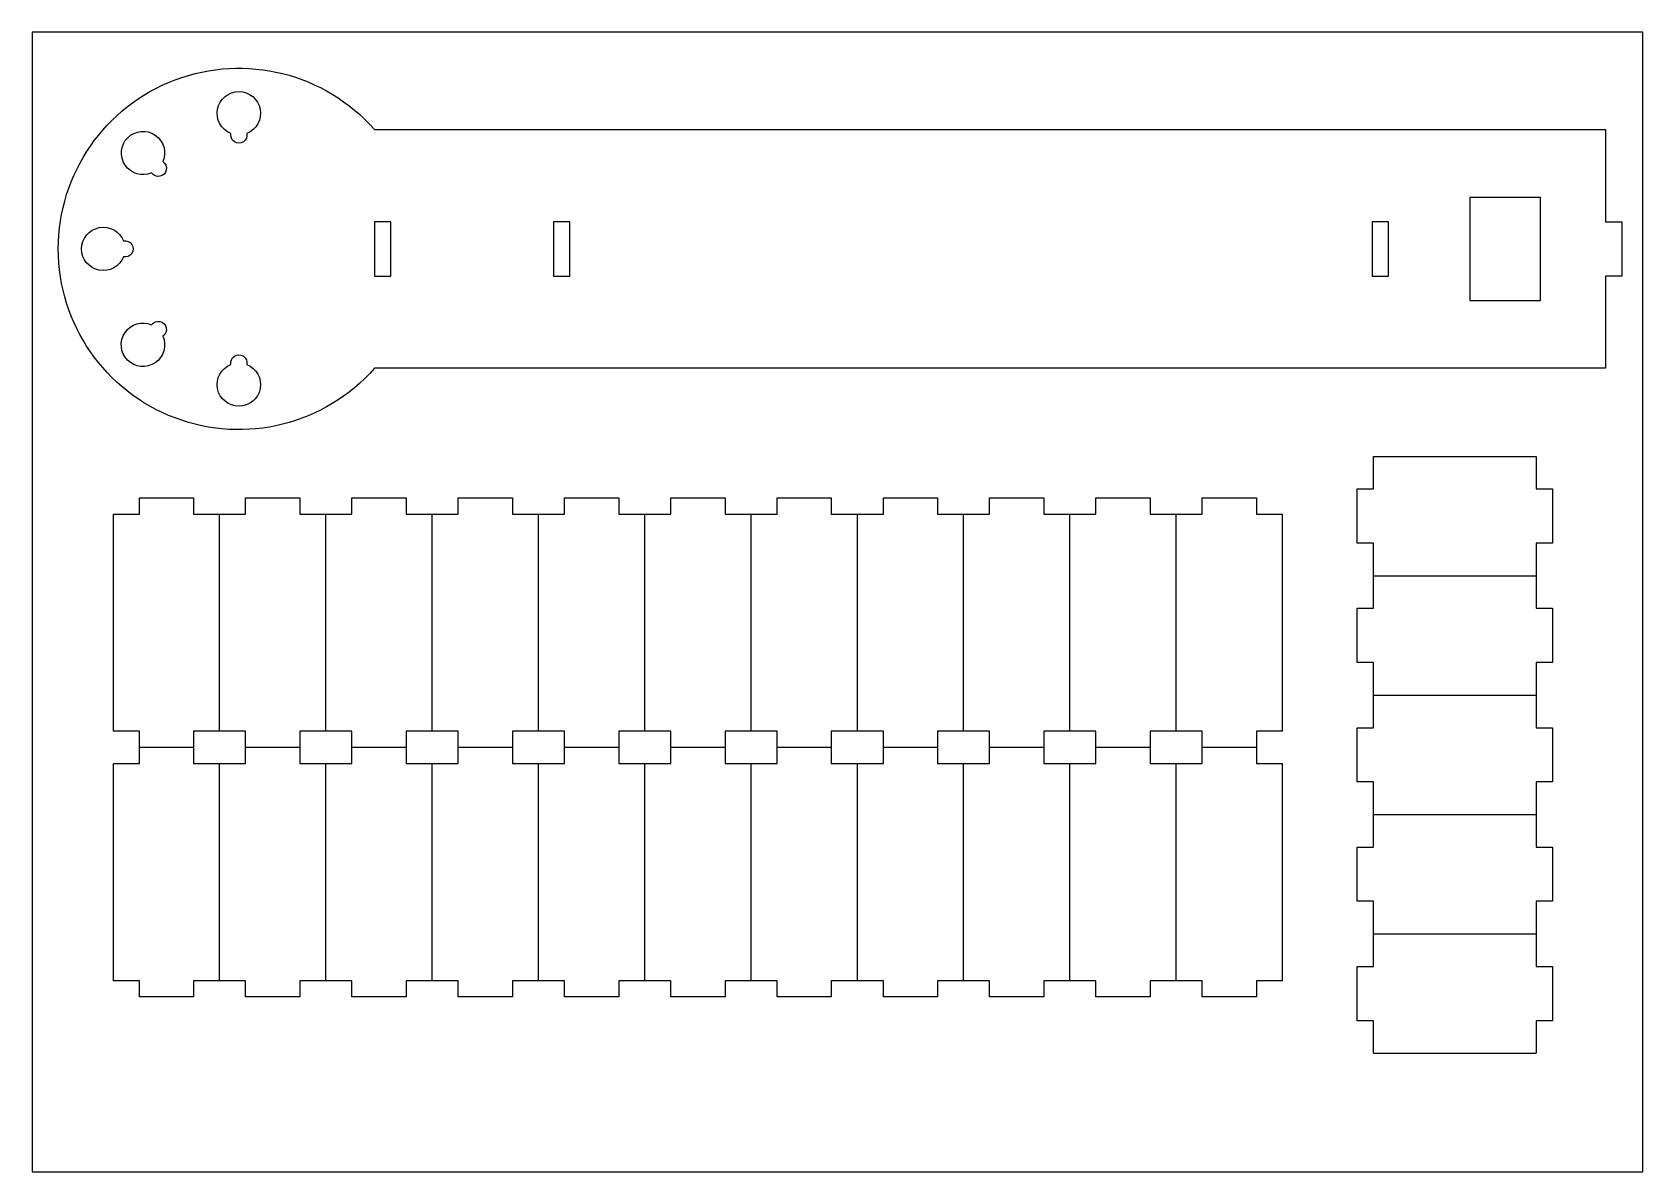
# Model space of a CAD drawing. Header units: millimetres. Extents: x 0 to 297, y 0 to 210.
import ezdxf

# ---------------------------------------------------------------- set-up
doc = ezdxf.new("R2010")
doc.units = ezdxf.units.MM

msp = doc.modelspace()

# ---------------------------------------------------------------- linework, layer by layer
for p, q in [((247.35, 125.84), (247.35, 131.84)), ((247.35, 131.84), (277.35, 131.84)), ((277.35, 131.84), (277.35, 125.84)), ((244.35, 115.84), (244.35, 125.84)), ((244.35, 125.84), (247.35, 125.84)), ((277.35, 125.84), (280.35, 125.84)), ((280.35, 125.84), (280.35, 115.84)), ((19.76, 121.21), (19.76, 124.21)), ((19.76, 124.21), (29.76, 124.21)), ((29.76, 124.21), (29.76, 121.21)), ((39.36, 121.21), (39.36, 124.21)), ((39.36, 124.21), (49.36, 124.21)), ((49.36, 124.21), (49.36, 121.21)), ((58.96, 121.21), (58.96, 124.21)), ((58.96, 124.21), (68.96, 124.21)), ((68.96, 124.21), (68.96, 121.21)), ((78.56, 121.21), (78.56, 124.21)), ((78.56, 124.21), (88.56, 124.21)), ((88.56, 124.21), (88.56, 121.21)), ((98.16, 121.21), (98.16, 124.21)), ((98.16, 124.21), (108.16, 124.21)), ((108.16, 124.21), (108.16, 121.21)), ((117.76, 121.21), (117.76, 124.21)), ((117.76, 124.21), (127.76, 124.21)), ((127.76, 124.21), (127.76, 121.21)), ((137.36, 121.21), (137.36, 124.21)), ((137.36, 124.21), (147.36, 124.21)), ((147.36, 124.21), (147.36, 121.21)), ((156.96, 121.21), (156.96, 124.21)), ((156.96, 124.21), (166.96, 124.21)), ((166.96, 124.21), (166.96, 121.21)), ((176.56, 121.21), (176.56, 124.21)), ((176.56, 124.21), (186.56, 124.21)), ((186.56, 124.21), (186.56, 121.21)), ((196.16, 121.21), (196.16, 124.21)), ((196.16, 124.21), (206.16, 124.21)), ((206.16, 124.21), (206.16, 121.21)), ((215.76, 121.21), (215.76, 124.21)), ((215.76, 124.21), (225.76, 124.21)), ((225.76, 124.21), (225.76, 121.21)), ((14.96, 81.21), (14.96, 121.21)), ((14.96, 121.21), (19.76, 121.21)), ((29.76, 121.21), (34.56, 121.21)), ((34.56, 81.21), (34.56, 121.21)), ((34.56, 121.21), (39.36, 121.21)), ((49.36, 121.21), (54.16, 121.21)), ((54.16, 81.21), (54.16, 121.21)), ((54.16, 121.21), (58.96, 121.21)), ((68.96, 121.21), (73.76, 121.21)), ((73.76, 81.21), (73.76, 121.21)), ((73.76, 121.21), (78.56, 121.21)), ((88.56, 121.21), (93.36, 121.21)), ((93.36, 81.21), (93.36, 121.21)), ((93.36, 121.21), (98.16, 121.21)), ((108.16, 121.21), (112.96, 121.21)), ((112.96, 81.21), (112.96, 121.21)), ((112.96, 121.21), (117.76, 121.21)), ((127.76, 121.21), (132.56, 121.21)), ((132.56, 81.21), (132.56, 121.21)), ((132.56, 121.21), (137.36, 121.21)), ((147.36, 121.21), (152.16, 121.21)), ((152.16, 81.21), (152.16, 121.21)), ((152.16, 121.21), (156.96, 121.21)), ((166.96, 121.21), (171.76, 121.21)), ((171.76, 81.21), (171.76, 121.21)), ((171.76, 121.21), (176.56, 121.21)), ((186.56, 121.21), (191.36, 121.21)), ((191.36, 81.21), (191.36, 121.21)), ((191.36, 121.21), (196.16, 121.21)), ((206.16, 121.21), (210.96, 121.21)), ((210.96, 81.21), (210.96, 121.21)), ((210.96, 121.21), (215.76, 121.21)), ((225.76, 121.21), (230.56, 121.21)), ((230.56, 81.21), (230.56, 121.21)), ((247.35, 115.84), (244.35, 115.84)), ((247.35, 109.84), (247.35, 115.84)), ((280.35, 115.84), (277.35, 115.84)), ((277.35, 115.84), (277.35, 109.84)), ((247.35, 103.84), (247.35, 109.84)), ((247.35, 109.84), (277.35, 109.84)), ((277.35, 109.84), (277.35, 103.84)), ((244.35, 93.84), (244.35, 103.84)), ((244.35, 103.84), (247.35, 103.84)), ((277.35, 103.84), (280.35, 103.84)), ((280.35, 103.84), (280.35, 93.84)), ((247.35, 93.84), (244.35, 93.84)), ((247.35, 87.84), (247.35, 93.84)), ((280.35, 93.84), (277.35, 93.84)), ((277.35, 93.84), (277.35, 87.84)), ((247.35, 81.84), (247.35, 87.84)), ((247.35, 87.84), (277.35, 87.84)), ((277.35, 87.84), (277.35, 81.84)), ((19.76, 81.21), (14.96, 81.21)), ((19.76, 78.21), (19.76, 81.21)), ((34.56, 81.21), (29.76, 81.21)), ((29.76, 81.21), (29.76, 78.21)), ((39.36, 81.21), (34.56, 81.21)), ((39.36, 78.21), (39.36, 81.21)), ((54.16, 81.21), (49.36, 81.21)), ((49.36, 81.21), (49.36, 78.21)), ((58.96, 81.21), (54.16, 81.21)), ((58.96, 78.21), (58.96, 81.21)), ((73.76, 81.21), (68.96, 81.21)), ((68.96, 81.21), (68.96, 78.21)), ((78.56, 81.21), (73.76, 81.21)), ((78.56, 78.21), (78.56, 81.21)), ((93.36, 81.21), (88.56, 81.21)), ((88.56, 81.21), (88.56, 78.21)), ((98.16, 81.21), (93.36, 81.21)), ((98.16, 78.21), (98.16, 81.21)), ((112.96, 81.21), (108.16, 81.21)), ((108.16, 81.21), (108.16, 78.21)), ((117.76, 81.21), (112.96, 81.21)), ((117.76, 78.21), (117.76, 81.21)), ((132.56, 81.21), (127.76, 81.21)), ((127.76, 81.21), (127.76, 78.21)), ((137.36, 81.21), (132.56, 81.21)), ((137.36, 78.21), (137.36, 81.21)), ((152.16, 81.21), (147.36, 81.21)), ((147.36, 81.21), (147.36, 78.21)), ((156.96, 81.21), (152.16, 81.21)), ((156.96, 78.21), (156.96, 81.21)), ((171.76, 81.21), (166.96, 81.21)), ((166.96, 81.21), (166.96, 78.21)), ((176.56, 81.21), (171.76, 81.21)), ((176.56, 78.21), (176.56, 81.21)), ((191.36, 81.21), (186.56, 81.21)), ((186.56, 81.21), (186.56, 78.21)), ((196.16, 81.21), (191.36, 81.21)), ((196.16, 78.21), (196.16, 81.21)), ((210.96, 81.21), (206.16, 81.21)), ((206.16, 81.21), (206.16, 78.21)), ((215.76, 81.21), (210.96, 81.21)), ((215.76, 78.21), (215.76, 81.21)), ((230.56, 81.21), (225.76, 81.21)), ((225.76, 81.21), (225.76, 78.21)), ((244.35, 71.84), (244.35, 81.84)), ((244.35, 81.84), (247.35, 81.84)), ((277.35, 81.84), (280.35, 81.84)), ((280.35, 81.84), (280.35, 71.84)), ((29.76, 78.21), (19.76, 78.21)), ((19.76, 75.21), (19.76, 78.21)), ((29.76, 78.21), (29.76, 75.21)), ((49.36, 78.21), (39.36, 78.21)), ((39.36, 75.21), (39.36, 78.21)), ((49.36, 78.21), (49.36, 75.21)), ((68.96, 78.21), (58.96, 78.21)), ((58.96, 75.21), (58.96, 78.21)), ((68.96, 78.21), (68.96, 75.21)), ((88.56, 78.21), (78.56, 78.21)), ((78.56, 75.21), (78.56, 78.21)), ((88.56, 78.21), (88.56, 75.21)), ((108.16, 78.21), (98.16, 78.21)), ((98.16, 75.21), (98.16, 78.21)), ((108.16, 78.21), (108.16, 75.21)), ((127.76, 78.21), (117.76, 78.21)), ((117.76, 75.21), (117.76, 78.21)), ((127.76, 78.21), (127.76, 75.21)), ((147.36, 78.21), (137.36, 78.21)), ((137.36, 75.21), (137.36, 78.21)), ((147.36, 78.21), (147.36, 75.21)), ((166.96, 78.21), (156.96, 78.21)), ((156.96, 75.21), (156.96, 78.21)), ((166.96, 78.21), (166.96, 75.21)), ((186.56, 78.21), (176.56, 78.21)), ((176.56, 75.21), (176.56, 78.21)), ((186.56, 78.21), (186.56, 75.21)), ((206.16, 78.21), (196.16, 78.21)), ((196.16, 75.21), (196.16, 78.21)), ((206.16, 78.21), (206.16, 75.21)), ((225.76, 78.21), (215.76, 78.21)), ((215.76, 75.21), (215.76, 78.21)), ((225.76, 78.21), (225.76, 75.21)), ((14.96, 35.21), (14.96, 75.21)), ((14.96, 75.21), (19.76, 75.21)), ((29.76, 75.21), (34.56, 75.21)), ((34.56, 35.21), (34.56, 75.21)), ((34.56, 75.21), (39.36, 75.21)), ((49.36, 75.21), (54.16, 75.21)), ((54.16, 35.21), (54.16, 75.21)), ((54.16, 75.21), (58.96, 75.21)), ((68.96, 75.21), (73.76, 75.21)), ((73.76, 35.21), (73.76, 75.21)), ((73.76, 75.21), (78.56, 75.21)), ((88.56, 75.21), (93.36, 75.21)), ((93.36, 35.21), (93.36, 75.21)), ((93.36, 75.21), (98.16, 75.21)), ((108.16, 75.21), (112.96, 75.21)), ((112.96, 35.21), (112.96, 75.21)), ((112.96, 75.21), (117.76, 75.21)), ((127.76, 75.21), (132.56, 75.21)), ((132.56, 35.21), (132.56, 75.21)), ((132.56, 75.21), (137.36, 75.21)), ((147.36, 75.21), (152.16, 75.21)), ((152.16, 35.21), (152.16, 75.21)), ((152.16, 75.21), (156.96, 75.21)), ((166.96, 75.21), (171.76, 75.21)), ((171.76, 35.21), (171.76, 75.21)), ((171.76, 75.21), (176.56, 75.21)), ((186.56, 75.21), (191.36, 75.21)), ((191.36, 35.21), (191.36, 75.21)), ((191.36, 75.21), (196.16, 75.21)), ((206.16, 75.21), (210.96, 75.21)), ((210.96, 35.21), (210.96, 75.21)), ((210.96, 75.21), (215.76, 75.21)), ((225.76, 75.21), (230.56, 75.21)), ((230.56, 35.21), (230.56, 75.21)), ((247.35, 71.84), (244.35, 71.84)), ((247.35, 65.84), (247.35, 71.84)), ((280.35, 71.84), (277.35, 71.84)), ((277.35, 71.84), (277.35, 65.84)), ((247.35, 59.84), (247.35, 65.84)), ((247.35, 65.84), (277.35, 65.84)), ((277.35, 65.84), (277.35, 59.84)), ((244.35, 49.84), (244.35, 59.84)), ((244.35, 59.84), (247.35, 59.84)), ((277.35, 59.84), (280.35, 59.84)), ((280.35, 59.84), (280.35, 49.84)), ((247.35, 49.84), (244.35, 49.84)), ((247.35, 43.84), (247.35, 49.84)), ((280.35, 49.84), (277.35, 49.84)), ((277.35, 49.84), (277.35, 43.84)), ((247.35, 37.84), (247.35, 43.84)), ((247.35, 43.84), (277.35, 43.84)), ((277.35, 43.84), (277.35, 37.84)), ((244.35, 27.84), (244.35, 37.84)), ((244.35, 37.84), (247.35, 37.84)), ((277.35, 37.84), (280.35, 37.84)), ((280.35, 37.84), (280.35, 27.84)), ((19.76, 35.21), (14.96, 35.21)), ((19.76, 32.21), (19.76, 35.21)), ((34.56, 35.21), (29.76, 35.21)), ((29.76, 35.21), (29.76, 32.21)), ((39.36, 35.21), (34.56, 35.21)), ((39.36, 32.21), (39.36, 35.21)), ((54.16, 35.21), (49.36, 35.21)), ((49.36, 35.21), (49.36, 32.21)), ((58.96, 35.21), (54.16, 35.21)), ((58.96, 32.21), (58.96, 35.21)), ((73.76, 35.21), (68.96, 35.21)), ((68.96, 35.21), (68.96, 32.21)), ((78.56, 35.21), (73.76, 35.21)), ((78.56, 32.21), (78.56, 35.21)), ((93.36, 35.21), (88.56, 35.21)), ((88.56, 35.21), (88.56, 32.21)), ((98.16, 35.21), (93.36, 35.21)), ((98.16, 32.21), (98.16, 35.21)), ((112.96, 35.21), (108.16, 35.21)), ((108.16, 35.21), (108.16, 32.21)), ((117.76, 35.21), (112.96, 35.21)), ((117.76, 32.21), (117.76, 35.21)), ((132.56, 35.21), (127.76, 35.21)), ((127.76, 35.21), (127.76, 32.21)), ((137.36, 35.21), (132.56, 35.21)), ((137.36, 32.21), (137.36, 35.21)), ((152.16, 35.21), (147.36, 35.21)), ((147.36, 35.21), (147.36, 32.21)), ((156.96, 35.21), (152.16, 35.21)), ((156.96, 32.21), (156.96, 35.21)), ((171.76, 35.21), (166.96, 35.21)), ((166.96, 35.21), (166.96, 32.21)), ((176.56, 35.21), (171.76, 35.21)), ((176.56, 32.21), (176.56, 35.21)), ((191.36, 35.21), (186.56, 35.21)), ((186.56, 35.21), (186.56, 32.21)), ((196.16, 35.21), (191.36, 35.21)), ((196.16, 32.21), (196.16, 35.21)), ((210.96, 35.21), (206.16, 35.21)), ((206.16, 35.21), (206.16, 32.21)), ((215.76, 35.21), (210.96, 35.21)), ((215.76, 32.21), (215.76, 35.21)), ((230.56, 35.21), (225.76, 35.21)), ((225.76, 35.21), (225.76, 32.21)), ((29.76, 32.21), (19.76, 32.21)), ((49.36, 32.21), (39.36, 32.21)), ((68.96, 32.21), (58.96, 32.21)), ((88.56, 32.21), (78.56, 32.21)), ((108.16, 32.21), (98.16, 32.21)), ((127.76, 32.21), (117.76, 32.21)), ((147.36, 32.21), (137.36, 32.21)), ((166.96, 32.21), (156.96, 32.21)), ((186.56, 32.21), (176.56, 32.21)), ((206.16, 32.21), (196.16, 32.21)), ((225.76, 32.21), (215.76, 32.21)), ((247.35, 27.84), (244.35, 27.84)), ((247.35, 21.84), (247.35, 27.84)), ((280.35, 27.84), (277.35, 27.84)), ((277.35, 27.84), (277.35, 21.84)), ((247.35, 21.84), (277.35, 21.84))]:
    msp.add_line(p, q)
for points in [[(0, 0), (297, 0), (297, 210), (0, 210)], [(265.11, 160.57), (278.11, 160.57), (278.11, 179.57), (265.11, 179.57)], [(63.11, 175.07), (63.11, 165.07), (66.11, 165.07), (66.11, 175.07)], [(96.11, 165.07), (99.11, 165.07), (99.11, 175.07), (96.11, 175.07)], [(247.11, 165.07), (250.11, 165.07), (250.11, 175.07), (247.11, 175.07)]]:
    msp.add_lwpolyline(points, close=True)
for points in [[(290.11, 148.07), (63.11, 148.07, -2.650075), (63.11, 192.07), (290.11, 192.07), (290.11, 175.07), (293.11, 175.07), (293.11, 165.07), (290.11, 165.07)], [(39.58, 191.35, -1.208941), (36.63, 191.35, -5.238745)], [(24.1, 186.16, -1.208941), (22.02, 184.08, -5.238745)], [(16.82, 171.54, -1.208941), (16.82, 168.6, -5.238745)], [(24.1, 153.98, -5.238745), (22.02, 156.07, -1.208941)], [(39.58, 148.79, -5.238745), (36.63, 148.79, -1.208941)]]:
    msp.add_lwpolyline(points, format="xyb", close=True)

doc.saveas('drawing.dxf')
